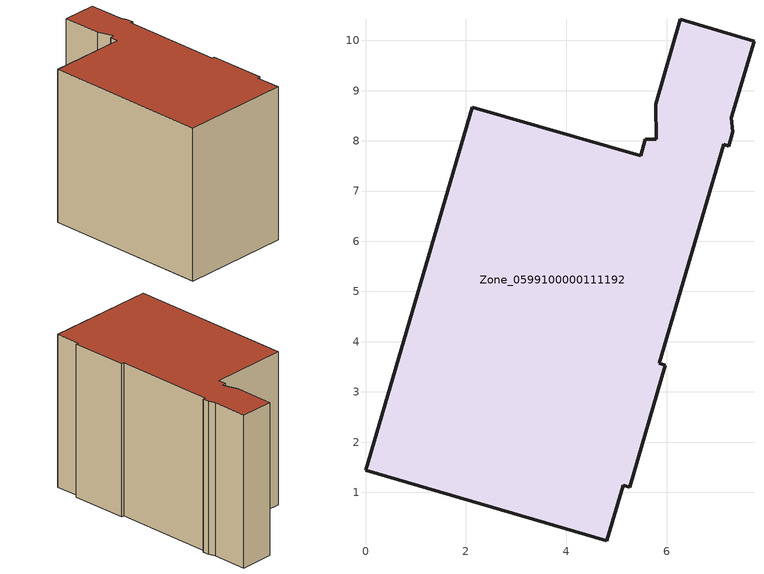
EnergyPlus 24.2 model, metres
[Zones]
Zone_0599100000111192
 floor ground (C_G): 7.13,7.93 5.85,3.57 5.97,3.53 5.26,1.1 5.13,1.14 4.81,0.04 0,1.44 2.13,8.67 5.48,7.7 5.58,8.03 5.79,8.03 5.78,8.73 6.27,10.42 7.74,9.99 7.29,8.46 7.31,8.18 7.23,7.9 z0
 wall outside (C_F): 7.74,9.99 6.27,10.42 5.78,8.73 5.79,8.03 5.58,8.03 5.48,7.7 2.13,8.67 0,1.44 4.81,0.04 5.13,1.14 5.26,1.1 5.97,3.53 5.85,3.57 7.13,7.93 7.23,7.9 7.31,8.18 7.29,8.46 7.74,9.99 z0:6.95
 roof outside (C_R): 5.85,3.57 7.13,7.93 7.23,7.9 7.31,8.18 7.29,8.46 7.74,9.99 6.27,10.42 5.78,8.73 5.79,8.03 5.58,8.03 5.48,7.7 2.13,8.67 0,1.44 4.81,0.04 5.13,1.14 5.26,1.1 5.97,3.53 z6.95
[BUILDING]
Pand.0599100000111192: North Axis=0; Terrain=City; Loads Convergence Tolerance Value=0.04; Temperature Convergence Tolerance Value=0.4; Solar Distribution=FullExterior; Maximum Number of Warmup Days=25; Minimum Number of Warmup Days=1
[Site:Location]
Rotterdam.The.Hague.AP_ZH_NLD Design_Conditions: Latitude=51.96; Longitude=4.45; Time Zone=1; Elevation=-4.5
[SITE:GROUNDTEMPERATURE:BUILDINGSURFACE]
18, 18, 18, 18, 18, 18, 18, 18, 18, 18, 18, 18
[MATERIAL] Thermal Absorptance=0.9; Solar Absorptance=0.7; Visible Absorptance=0.7
Name | Roughness | Thickness | Conductivity | Density | Specific Heat
G.TC.1946 | MediumSmooth | 0.15 | 1 | 540 | 1210
F.TC.1946 | Rough | 0.3 | 0.857143 | 1920 | 840
R.TC.1946 | MediumRough | 0.2 | 0.909091 | 1500 | 1000
[CONSTRUCTION]
C_G: G.TC.1946
C_F: F.TC.1946
C_R: R.TC.1946
[ZONE]
Zone_0599100000111192: Type=1; Multiplier=1; Ceiling Height=Autocalculate; Volume=Autocalculate; Floor Area=autocalculate; Part of Total Floor Area=Yes
[ZONEINFILTRATION:DESIGNFLOWRATE]
Infil_Zone_0599100000111192: Zone or ZoneList or Space or SpaceList=Zone_0599100000111192; Schedule=AlwaysOn; Design Flow Rate Calculation Method=Flow/Area; Flow Rate per Floor Area=0.003; Constant Term Coefficient=1; Temperature Term Coefficient=0; Velocity Term Coefficient=0; Velocity Squared Term Coefficient=0
[HVACTEMPLATE:ZONE:IDEALLOADSAIRSYSTEM]
Zone_0599100000111192: Maximum Heating Supply Air Temperature=50; Minimum Cooling Supply Air Temperature=13; Maximum Heating Supply Air Humidity Ratio=0.0156; Minimum Cooling Supply Air Humidity Ratio=0.0077; Heating Limit=NoLimit; Cooling Limit=NoLimit; Dehumidification Control Type=ConstantSensibleHeatRatio; Cooling Sensible Heat Ratio=0.7; Dehumidification Setpoint=60; Humidification Control Type=None; Humidification Setpoint=30; Outdoor Air Method=None; Outdoor Air Flow Rate per Person=0.00944; Outdoor Air Flow Rate per Zone Floor Area=0; Outdoor Air Flow Rate per Zone=0; Demand Controlled Ventilation Type=None; Outdoor Air Economizer Type=NoEconomizer; Heat Recovery Type=None; Sensible Heat Recovery Effectiveness=0.7; Latent Heat Recovery Effectiveness=0.65
[ZONECONTROL:THERMOSTAT]
ThermostatControl_Zone_0599100000111192: Zone or ZoneList=Zone_0599100000111192; Control Type Schedule=DualSetpointControlType; Control 1=Thermostat_Zone_0599100000111192; Temperature Difference Between Cutout And Setpoint=0
[THERMOSTATSETPOINT:DUALSETPOINT]
Thermostat_Zone_0599100000111192: Heating Setpoint Temperature Schedule=HeatingSetpoint_Zone_0599100000111192; Cooling Setpoint Temperature Schedule=CoolingSetpoint_Zone_0599100000111192
[SCHEDULE:COMPACT]
HeatingSetpoint_Zone_0599100000111192: Through: 12/31, For: AllDays, Until: 24:00, 21
CoolingSetpoint_Zone_0599100000111192: Through: 12/31, For: AllDays, Until: 24:00, 24
DualSetpointControlType: Through: 12/31, For: AllDays, Until: 24:00, 4
AlwaysOn: Through: 12/31, For: AllDays, Until: 24:00, 1
